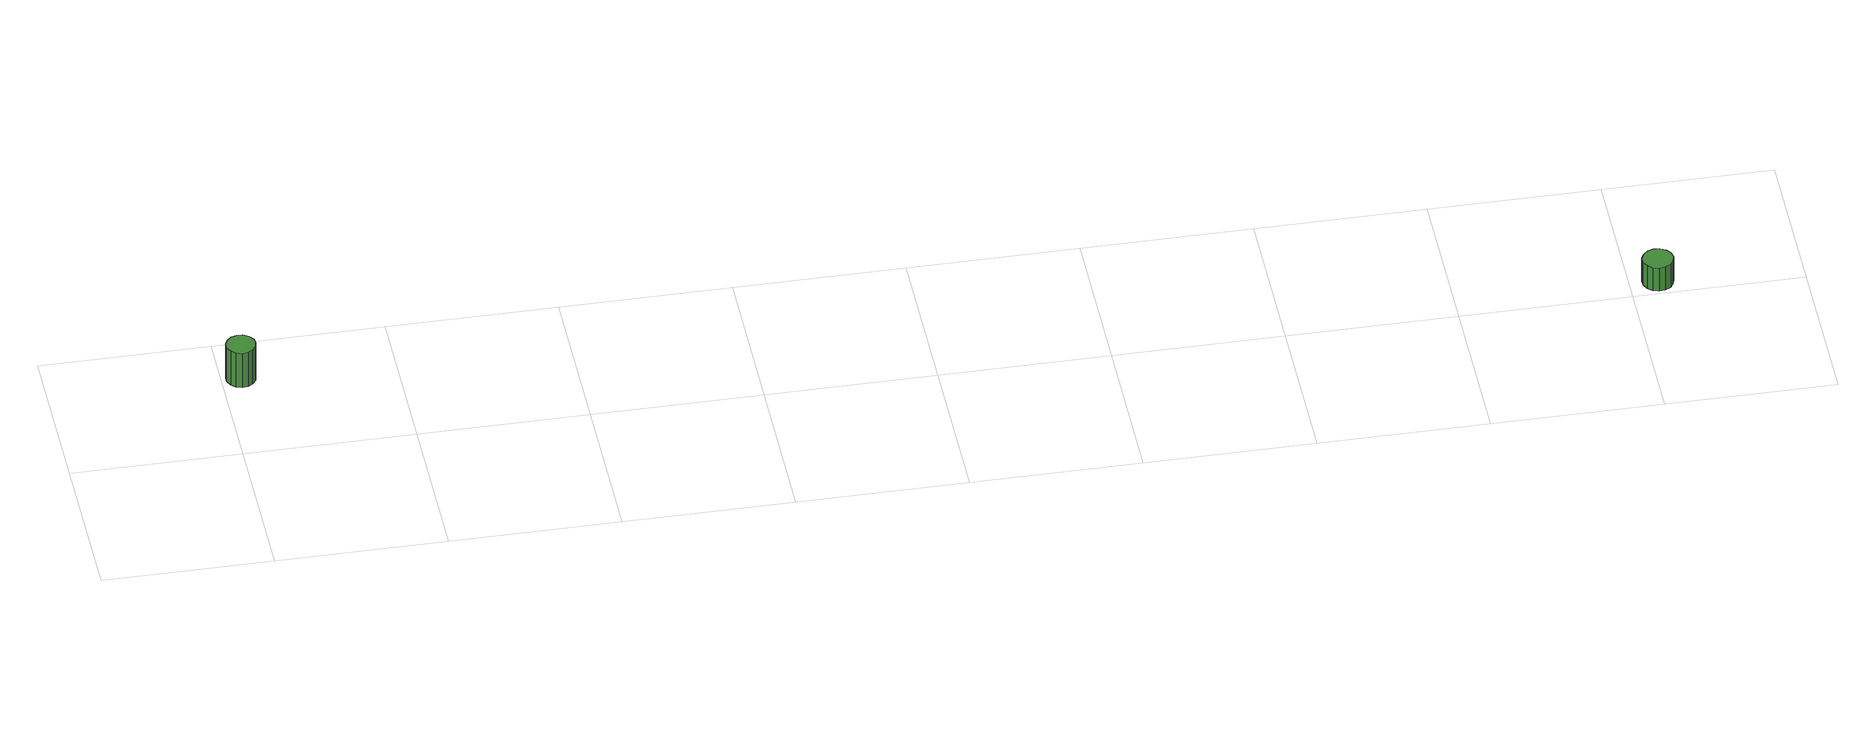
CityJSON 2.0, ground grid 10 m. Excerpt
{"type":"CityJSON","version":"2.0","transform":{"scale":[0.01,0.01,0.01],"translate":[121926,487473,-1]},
"CityObjects":{
"tree1":{"type":"SolitaryVegetationObject","attributes":{"function":"something"},"geometry":[{"type":"MultiSurface","lod":"1","boundaries":[[[0,1,2,3,4,5,6,7,8,9,10,11,12,13,14]],[[15,16,17,18,19,20,21,22,23,24,25,26,27,28,29]],[[0,29,28,1]],[[1,28,27,2]],[[2,27,26,3]],[[3,26,25,4]],[[4,25,24,5]],[[5,24,23,6]],[[6,23,22,7]],[[7,22,21,8]],[[8,21,20,9]],[[9,20,19,10]],[[10,19,18,11]],[[11,18,17,12]],[[12,17,16,13]],[[13,16,15,14]],[[14,15,29,0]]]}]},
"tree2":{"type":"SolitaryVegetationObject","attributes":{"function":"something"},"geometry":[{"type":"MultiSurface","lod":"1","boundaries":[[[30,31,32,33,34,35,36,37,38,39,40,41,42,43,44]],[[45,46,47,48,49,50,51,52,53,54,55,56,57,58,59]],[[30,59,58,31]],[[31,58,57,32]],[[32,57,56,33]],[[33,56,55,34]],[[34,55,54,35]],[[35,54,53,36]],[[36,53,52,37]],[[37,52,51,38]],[[38,51,50,39]],[[39,50,49,40]],[[40,49,48,41]],[[41,48,47,42]],[[42,47,46,43]],[[43,46,45,44]],[[44,45,59,30]]]}]}
},
"vertices":[
[198,680,315],[191,715,315],[170,744,315],[139,762,315],[103,765,315],[69,754,315],[43,730,315],[28,698,315],[28,662,315],[43,629,315],[69,605,315],[103,594,315],[139,598,315],[170,616,315],[191,645,315],[191,645,72],[170,616,72],[139,598,72],[103,594,72],[69,605,72],[43,629,72],[28,662,72],[28,698,72],[43,730,72],[69,754,72],[103,765,72],[139,762,72],[170,744,72],[191,715,72],[198,680,72],
[8255,114,233],[8247,151,233],[8225,181,233],[8192,200,233],[8155,204,233],[8120,192,233],[8092,167,233],[8076,133,233],[8076,95,233],[8092,61,233],[8120,36,233],[8155,24,233],[8192,28,233],[8225,47,233],[8247,77,233],[8247,77,69],[8225,47,69],[8192,28,69],[8155,24,69],[8120,36,69],[8092,61,69],[8076,95,69],[8076,133,69],[8092,167,69],[8120,192,69],[8155,204,69],[8192,200,69],[8225,181,69],[8247,151,69],[8255,114,69]
]}
